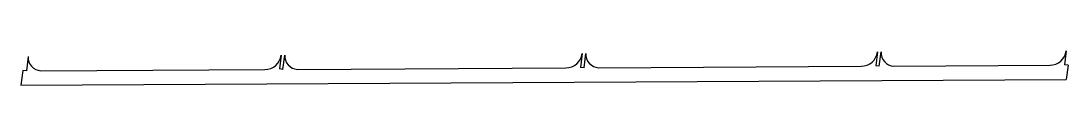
# Model space of a CAD drawing. Header units: inches. Extents: x 304 to 882, y 229 to 248.
import ezdxf

# ---------------------------------------------------------------- set-up
doc = ezdxf.new("R2010")
doc.units = ezdxf.units.IN
doc.header["$MEASUREMENT"] = 0
doc.layers.add('LAYER01', color=7, linetype='Continuous')

msp = doc.modelspace()

# ---------------------------------------------------------------- linework, layer by layer
msp.add_line((303.98, 229.3), (880.72, 232.44))
at = {"layer": 'LAYER01'}
for p, q in [((307.94, 245.19), (306.97, 237.25)), ((447.49, 245.95), (446.55, 238.26)), ((448.53, 238.02), (449.5, 245.96)), ((613.61, 246.86), (612.67, 239.17)), ((614.65, 238.93), (615.62, 246.87)), ((776.5, 247.75), (775.55, 240.06)), ((777.53, 239.82), (778.51, 247.76)), ((880.65, 248.31), (879.71, 240.63)), ((304.99, 237.49), (303.98, 229.3)), ((306.97, 237.25), (304.99, 237.49)), ((314.97, 237.29), (438.51, 237.97)), ((448.53, 238.02), (446.55, 238.26)), ((456.53, 238.06), (604.64, 238.87)), ((614.65, 238.93), (612.67, 239.17)), ((622.65, 238.97), (767.52, 239.76)), ((777.53, 239.82), (775.55, 240.06)), ((785.53, 239.86), (871.75, 240.33)), ((881.69, 240.39), (879.71, 240.63)), ((881.69, 240.39), (880.72, 232.44))]:
    msp.add_line(p, q, dxfattribs=at)
for centre, radius, start, end in [((315.39, 244.74), 7.46, 176.54089, 266.77183), ((438.54, 246.97), 9.01, 269.82576, 353.48696), ((456.95, 245.51), 7.46, 176.54089, 266.77183), ((604.66, 247.88), 9.01, 269.82576, 353.48696), ((623.07, 246.42), 7.46, 176.54089, 266.77183), ((767.55, 248.77), 9.01, 269.82576, 353.48696), ((785.95, 247.31), 7.46, 176.54089, 266.77183), ((871.71, 249.34), 9.01, 269.82576, 353.48696)]:
    msp.add_arc(centre, radius, start, end, dxfattribs=at)

doc.saveas('drawing.dxf')
